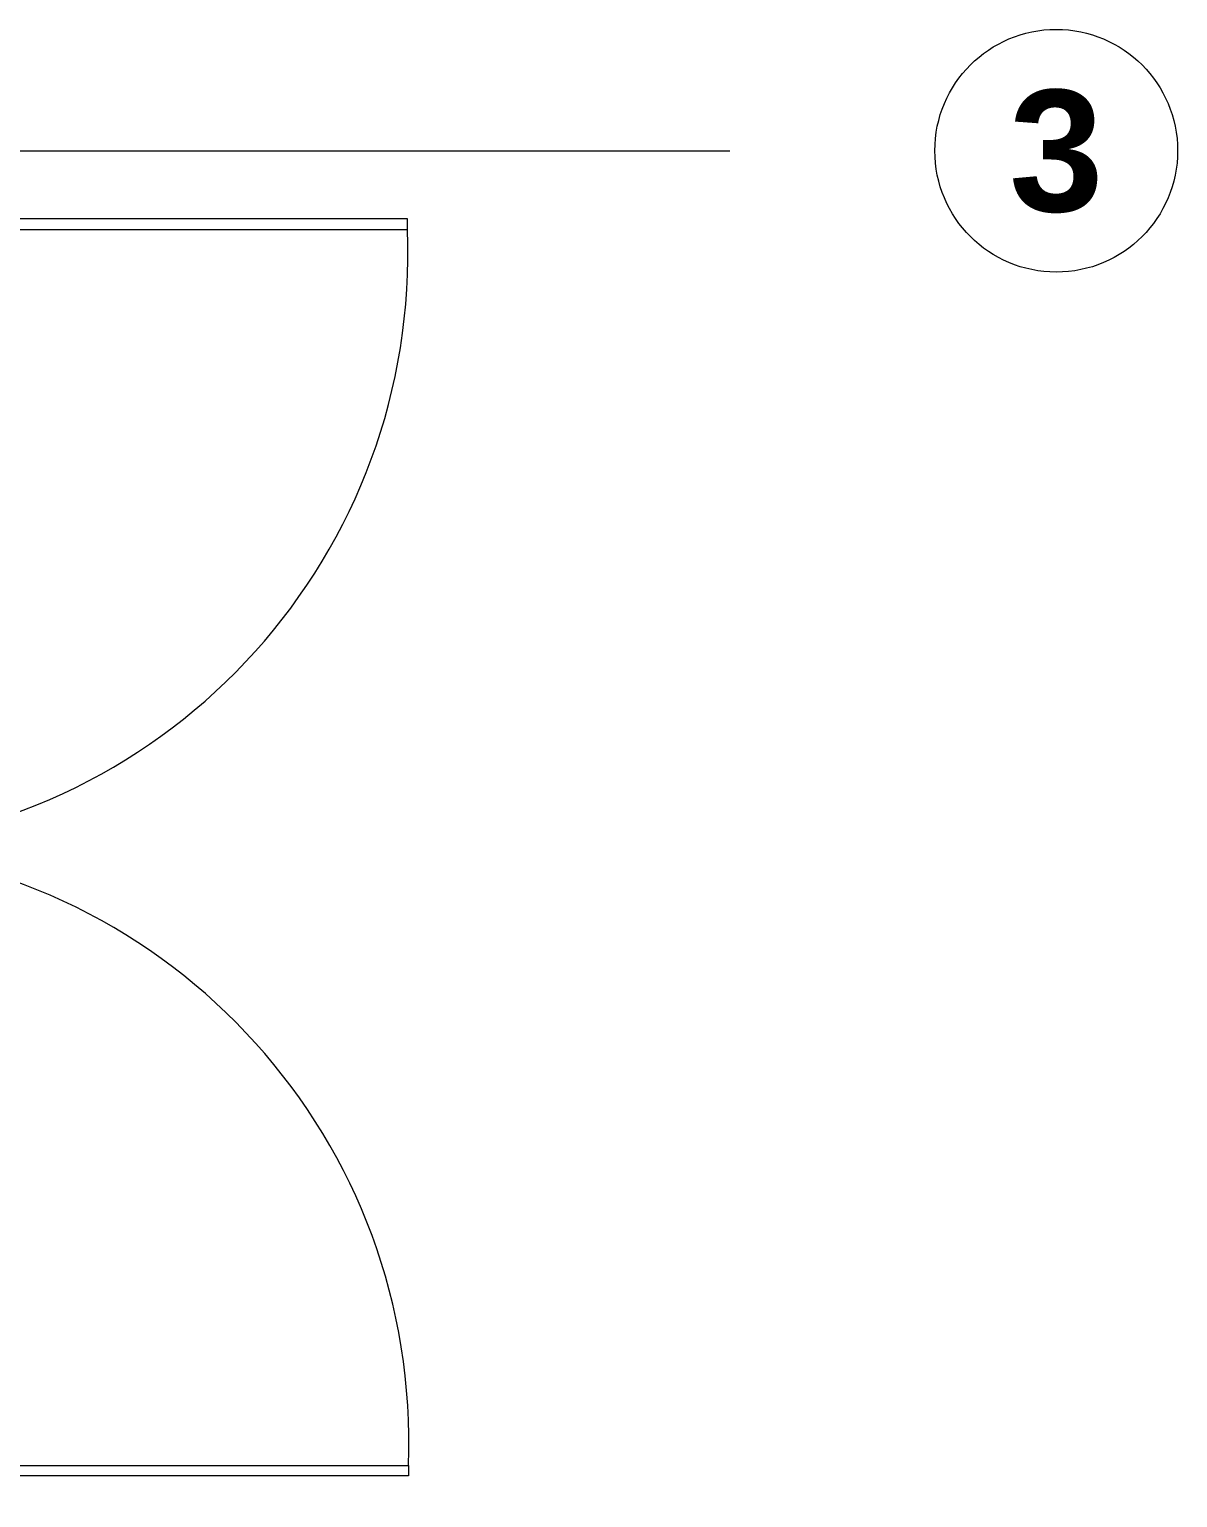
# Model space of a CAD drawing. Header units: millimetres. Extents: x 2107.8 to 2199.3, y 1778.1 to 1795.2.
# Drawn here: x 2185.508 to 2188.13, y 1790.015 to 1793.368 of the extents above; entities that cross this region are included whole.
import ezdxf
from ezdxf.enums import TextEntityAlignment as Align

# ---------------------------------------------------------------- set-up
doc = ezdxf.new("R2010")
doc.units = ezdxf.units.MM
doc.linetypes.add('CENTRO', pattern=[2, 1.25, -0.25, 0.25, -0.25])
doc.layers.get('0').update_dxf_attribs({"true_color": 0xf7f7f7})
doc.layers.add('A_MAMPARAS_PUERTAS', color=251, linetype='Continuous', lineweight=5)
doc.layers.add('AR_EJES', color=8, linetype='CENTRO', lineweight=5)
doc.styles.add('Nombre Titulos 1-50', font='', dxfattribs={"height": 0.175})
doc.styles.get('Nombre Titulos 1-50').set_extended_font_data('Arial', bold=True)

# ---------------------------------------------------------------- blocks, each defined once
blk = doc.blocks.new('A$C1FDD0FC0')
at = {"layer": 'A_MAMPARAS_PUERTAS', "color": 251, "lineweight": 0}
for p, q in [((0.03600070404399958, 0.9642828806115631), (0.03780070412949499, 0.9642828806115631)), ((0.03600070404399958, 0.9642828806115631), (0.03780070412949499, 0.9642828806115631)), ((2.21220070389154, 0.9642828806115631), (2.214000703977035, 0.9642828806115631)), ((2.21220070389154, 0.9642828806115631), (2.214000703977035, 0.9642828806115631))]:
    blk.add_line(p, q, dxfattribs=at)
for points in [[(0.03600070404399958, 0.9642828806115631), (7.04010744811967e-07, 0.9642828806115631), (7.04010744811967e-07, 1.063282879270446), (0.03600070404399958, 1.063282879270446)], [(0.03600070404399958, 0.9642828806115631), (7.04010744811967e-07, 0.9642828806115631), (7.04010744811967e-07, 1.063282879270446), (0.03600070404399958, 1.063282879270446)], [(2.214000703977035, 0.9642828806115631), (2.250000704010745, 0.9642828806115631), (2.250000704010745, 1.063282879270446), (2.214000703977035, 1.063282879270446)], [(2.214000703977035, 0.9642828806115631), (2.250000704010745, 0.9642828806115631), (2.250000704010745, 1.063282879270446), (2.214000703977035, 1.063282879270446)], [(0.05580070414634974, 0.0002847573534836556), (0.03780070412949499, 0.0002847573534836556), (0.03780070412949499, 0.9642828806115631), (0.05580070414634974, 0.9642828806115631)], [(0.05580070414634974, 0.0002847573534836556), (0.03780070412949499, 0.0002847573534836556), (0.03780070412949499, 0.9642828806115631), (0.05580070414634974, 0.9642828806115631)], [(2.19420070387514, 0.002082883454932016), (2.21220070389154, 0.002082883454932016), (2.21220070389154, 0.9642828806115631), (2.19420070387514, 0.9642828806115631)], [(2.19420070387514, 0.002082883454932016), (2.21220070389154, 0.002082883454932016), (2.21220070389154, 0.9642828806115631), (2.19420070387514, 0.9642828806115631)]]:
    blk.add_lwpolyline(points, close=True, dxfattribs=at)
for centre, radius, start, end in [((0.09605879899208958, 1.030574287066884), 1.03107576309293, 267.7623318465676, 356.3131961348474), ((0.09605879899208958, 1.030574287066884), 1.03107576309293, 267.7623318465676, 356.3131961348474), ((2.152390731890591, 1.03077352702303), 1.029539952562129, 183.7034224556466, 272.3274413704754), ((2.152390731890591, 1.03077352702303), 1.029539952562129, 183.7034224556466, 272.3274413704754)]:
    blk.add_arc(centre, radius, start, end, dxfattribs=at)

msp = doc.modelspace()

# ---------------------------------------------------------------- linework, layer by layer
at = {"layer": 'AR_EJES', "ltscale": 3}
msp.add_line((2171.35739446049, 1793.090729185148), (2187.57524821788, 1793.090729185148, 9.162601640587357e-05), dxfattribs=at)
at = {"layer": 'AR_EJES', "linetype": 'Continuous'}
msp.add_circle((2187.852436533467, 1793.090729185148, 9.162601640587356e-05), 0.2771883155878063, dxfattribs=at)

# ---------------------------------------------------------------- block references
at = {"color": 7, "xscale": 1.319944359941935, "yscale": 1.319944359941935, "zscale": 1.319944359941935, "rotation": 90}
msp.add_blockref('A$C1FDD0FC0', (2186.373472312518, 1790.015016887033), dxfattribs=at)

# ---------------------------------------------------------------- texts
at = {"layer": 'AR_EJES', "linetype": 'Continuous', "style": 'Nombre Titulos 1-50', "text_generation_flag": 6}
msp.add_text('3', height=0.2771883155878543, rotation=180, dxfattribs=at).set_placement((2187.852512915446, 1793.090736193299, 9.162601640587356e-05), align=Align.MIDDLE)

doc.saveas('drawing.dxf')
